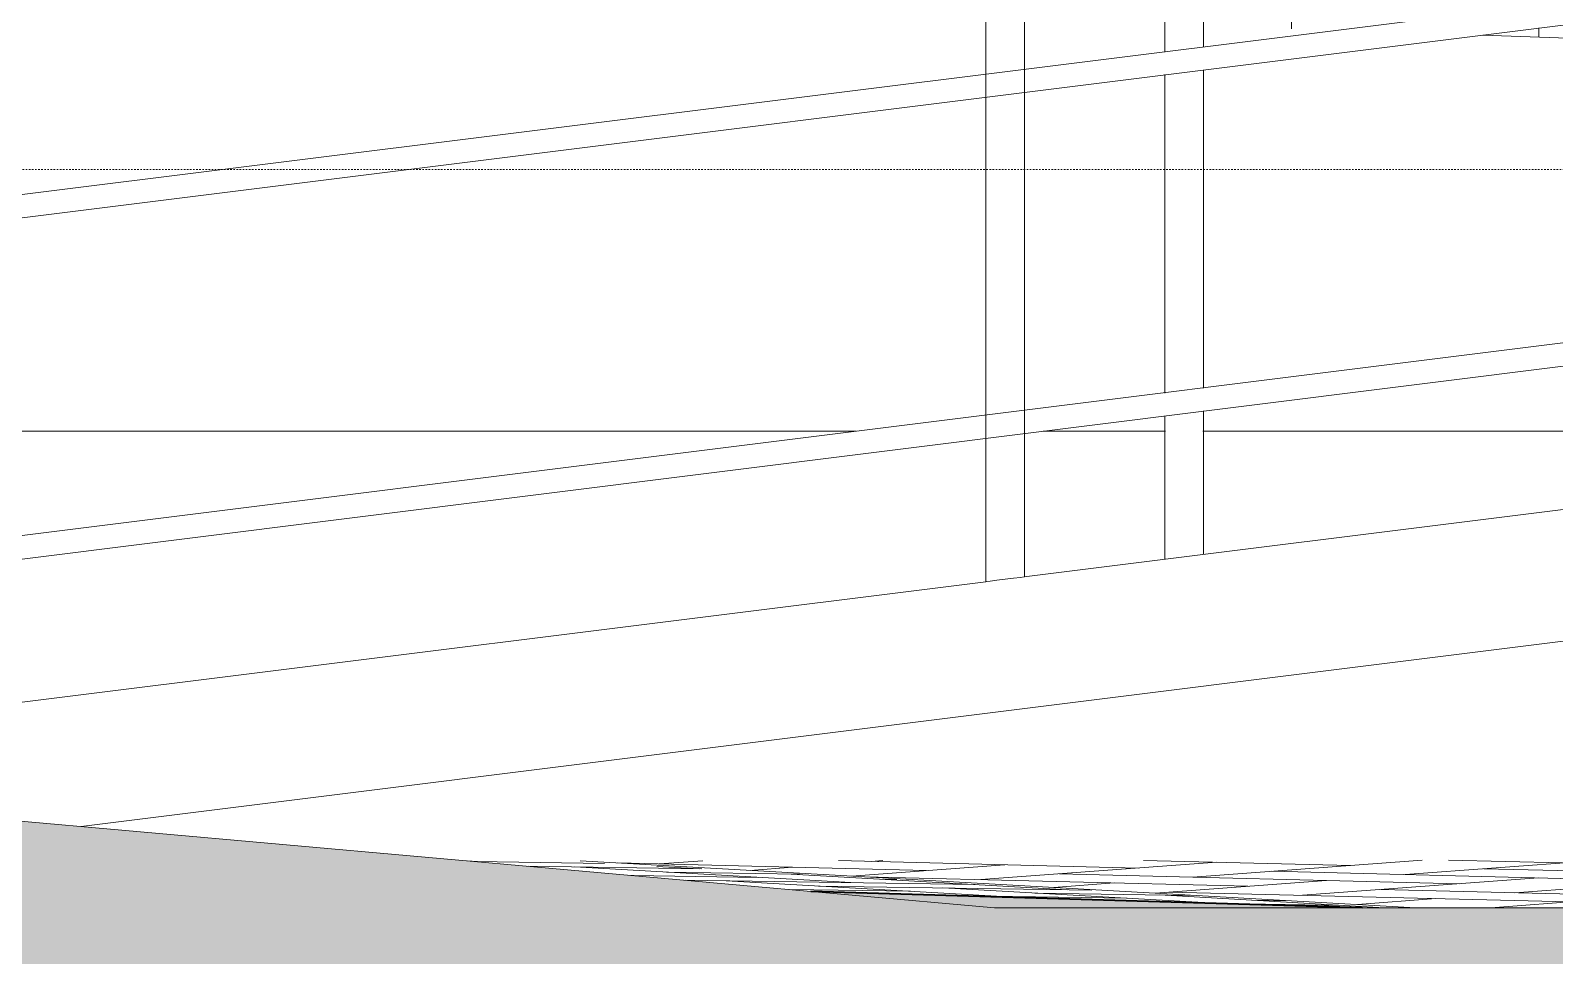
# Model space of a CAD drawing. Header units: millimetres. Extents: x -12186 to 152825, y -4386 to 9463.
# Drawn here: x -3771 to -2787, y -507 to 90 of the extents above; entities that cross this region are included whole.
import ezdxf

# ---------------------------------------------------------------- set-up
doc = ezdxf.new("R2010")
doc.units = ezdxf.units.MM
doc.linetypes.add('1000 Dashed', pattern=[2, 1, -1])
for name, color, linetype, lineweight in [('A-DETL-GENF', 92, 'Continuous', 5), ('A-DETL-THIN', 151, 'Continuous', 5), ('A-FLOR', 192, 'Continuous', 9), ('A-FLOR-HRAL', 11, 'Continuous', 5), ('A-FLOR-LEVL', 51, 'Continuous', 5), ('A-FLOR-PATT', 8, 'Continuous', 9), ('A-GLAZ-CURT', 52, 'Continuous', 5), ('C-TOPO', 7, 'Continuous', 5)]:
    doc.layers.add(name, color=color, linetype=linetype, lineweight=lineweight)

# ---------------------------------------------------------------- blocks, each defined once
blk = doc.blocks.new('The BREEZEBLOCK Family1 - The BREEZEBLOCK Family1-V10-Section A-A')
at = {"layer": 'A-GLAZ-CURT'}
for p, q in [((-2957.17, 106), (-2957.17, 90.54)), ((-2798.33, 106), (-2957.17, 106)), ((-2797.48, 85.26), (-2797.48, 91.25))]:
    blk.add_line(p, q, dxfattribs=at)
blk = doc.blocks.new('Railing - 25mm-V175-Section A-A')
at = {"layer": 'A-FLOR-HRAL'}
for p, q in [((-3014.14, 701.13), (-3014.14, 701.13)), ((-3013.83, 518.8), (-3013.83, 701.17)), ((-3038.83, 698.05), (-3038.83, 515.68)), ((-3013.83, 298.8), (-3013.83, 504.2)), ((-3038.83, 501.08), (-3038.83, 295.68)), ((-3038.83, 281.08), (-3038.83, 75.68)), ((-3013.83, 78.8), (-3013.83, 284.2)), ((-3038.83, 61.08), (-3038.83, -144.32)), ((-3013.83, -141.2), (-3013.83, 64.2)), ((-3013.83, -248.44), (-3013.83, -155.8)), ((-3038.83, -158.92), (-3038.83, -251.56)), ((-3038.51, -251.52), (-3038.51, -251.52))]:
    blk.add_line(p, q, dxfattribs=at)
blk = doc.blocks.new('Railing - Railing-1115684-Section A-A')
blk.add_blockref('Railing - 25mm-V175-Section A-A', (0, 0))
blk = doc.blocks.new('Railing - 25mm-1186682-Section A-A')
at = {"layer": 'A-FLOR-HRAL'}
for p, q in [((-1129.34, -12.88), (-1129.34, 936.73)), ((-1154.34, 933.61), (-1154.34, -16))]:
    blk.add_line(p, q, dxfattribs=at)
at = {"layer": 'A-FLOR-HRAL', "flags": 128}
for points in [[(-1141.84, 935.17), (-1147.27, 934.49), (-1151.62, 933.95), (-1154.03, 933.65), (-1154.34, 933.61)], [(-1129.66, 936.69), (-1132.07, 936.39), (-1136.42, 935.85), (-1141.84, 935.17)], [(-1154.03, -15.96), (-1151.62, -15.66), (-1147.27, -15.12), (-1141.84, -14.44)], [(-1141.84, -14.44), (-1136.42, -13.76), (-1132.07, -13.22), (-1129.66, -12.92), (-1129.34, -12.88)]]:
    blk.add_lwpolyline(points, dxfattribs=at)
blk = doc.blocks.new('Railing - Railing-1115766-Section A-A')
at = {"layer": 'A-FLOR-HRAL'}
for p, q in [((-1049.33, 324.62), (-4141.84, -61.94)), ((-4141.84, -77.06), (-1049.33, 309.51)), ((-1049.33, 104.62), (-4141.84, -281.94)), ((-4141.84, -297.06), (-1049.33, 89.51))]:
    blk.add_line(p, q, dxfattribs=at)
blk.add_blockref('Railing - 25mm-1186682-Section A-A', (-2000, -250))

msp = doc.modelspace()

# ---------------------------------------------------------------- hatches: boundary and pattern name
at = {"layer": 'A-DETL-GENF'}
h = msp.add_hatch(dxfattribs=at)
h.set_pattern_fill('FP_75', color=135, style=0, pattern_type=2)
h.set_pattern_definition([(45, (-1504.6, 2488.4), (0, 424.264), [300, -300]), (45, (-1575.1, 2558.9), (0, 424.264), [300, -300]), (45, (-1646.1, 2629.9), (0, 424.264), [300, -300]), (135, (-1221.6, 2700.4), (-424.264, 3e-14), [300, -300]), (135, (-1151.1, 2770.9), (-424.264, 3e-14), [300, -300]), (135, (-1080.1, 2841.9), (-424.264, 3e-14), [300, -300])])
h.paths.add_polyline_path([(-7712.62, -1919.44), (25632.18, -1919.44), (25632.18, -105.27), (22202.67, -285), (22202.67, -680), (22425.67, -680), (22425.67, -980), (21725.67, -980), (21725.67, -680), (21948.67, -680), (21948.67, -285), (7802.67, -285), (7802.67, -680), (8025.67, -680), (8025.67, -980), (7325.67, -980), (7325.67, -680), (7548.67, -680), (7548.67, -285), (1438.67, -285), (1438.67, -680), (1661.67, -680), (1661.67, -980), (961.67, -980), (961.67, -680), (1184.67, -680), (1184.67, -285), (-769.33, -285), (-769.33, -680), (-546.33, -680), (-546.33, -980), (-1246.33, -980), (-1246.33, -680), (-1023.33, -680), (-1023.33, -302.38), (-1286.06, -440), (-1609.33, -440), (-2648.69, -476.3), (-3148.69, -476.3), (-4685.29, -340), (-7164.91, -296.72), (-9627.92, -210.71), (-9627.92, -1919.44), (-7871.89, -1919.44)])
at = {"layer": 'A-FLOR-PATT'}
h = msp.add_hatch(color=9, dxfattribs=at)
h.paths.add_polyline_path([(-3016.65, -476.3), (-2911.18, -476.3), (-3267.38, -465.77), (-3148.69, -476.3)])
h.paths.add_polyline_path([(-4629.69, -344.93), (-4685.29, -322.37), (-4685.29, -340), (-4669.47, -341.4)])
at = {"layer": 'A-FLOR-PATT', "lineweight": 5}
h = msp.add_hatch(dxfattribs=at)
h.set_pattern_fill('FP_7', style=0, pattern_type=2)
h.set_pattern_definition([(356.754, (-4034.388, -476.083), (139.801642, -4.550301), [178.599, -59.533]), (359.15895, (-3974.95, -479.454), (139.8022656, -4.550587), [241.12, -80.373])])
h.paths.add_polyline_path([(-2876.81, -476.3), (-3452.48, -445), (-3526.02, -442.83), (-3267.38, -465.77), (-2911.18, -476.3)])
h = msp.add_hatch(dxfattribs=at)
h.set_pattern_fill('FP_8', style=0, pattern_type=2)
h.set_pattern_definition([(358.589, (-2015.964, -416.451), (136.931526, 1.624676), [258.504, -86.168]), (4.219, (-1929.822, -418.572), (136.931494, 1.625306), [152.782, -50.927])])
h.paths.add_polyline_path([(-2648.69, -476.3), (-1747.28, -444.82), (-3416.28, -446.07), (-2876.81, -476.3), (-2838.44, -476.3)])

# ---------------------------------------------------------------- linework, layer by layer
at = {"layer": 'A-DETL-THIN'}
for p, q in [((-3148.69, -476.3), (-4685.29, -340)), ((-2648.69, -476.3), (-3148.69, -476.3))]:
    msp.add_line(p, q, dxfattribs=at)
at = {"layer": 'A-FLOR', "color": 8}
for p, q in [((-3738.31, -424), (-1049.33, -87.88)), ((-2154.03, -140.96), (-3129.66, -262.92)), ((-3154.39, -266.01), (-4117.16, -386.35)), ((-2876.81, -476.3), (-3416.28, -446.07))]:
    msp.add_line(p, q, dxfattribs=at)
at = {"layer": 'A-FLOR', "color": 55, "lineweight": 40}
msp.add_line((-2911.18, -476.3), (-3267.38, -465.77), dxfattribs=at)
at = {"layer": 'A-FLOR-LEVL', "linetype": '1000 Dashed'}
msp.add_line((-12186.02, 0), (32340.64, 0), dxfattribs=at)
at = {"layer": 'C-TOPO'}
for p, q in [((-2833.75, 86.46), (-2154.03, 63.99)), ((-2154.03, 63.99), (-2833.75, 86.46)), ((-2154.03, 63.99), (-2833.75, 86.46)), ((-3922.11, -169), (-3238.33, -169)), ((-3117.39, -169), (-3038.51, -169)), ((-3014.34, -169), (-2378.33, -169))]:
    msp.add_line(p, q, dxfattribs=at)

# ---------------------------------------------------------------- block references
at = {"layer": 'A-FLOR-HRAL'}
for name in ['Railing - Railing-1115684-Section A-A', 'Railing - Railing-1115766-Section A-A']:
    msp.add_blockref(name, (0, 0), dxfattribs=at)
at = {"layer": 'A-GLAZ-CURT'}
msp.add_blockref('The BREEZEBLOCK Family1 - The BREEZEBLOCK Family1-V10-Section A-A', (0, 0), dxfattribs=at)

doc.saveas('drawing.dxf')
